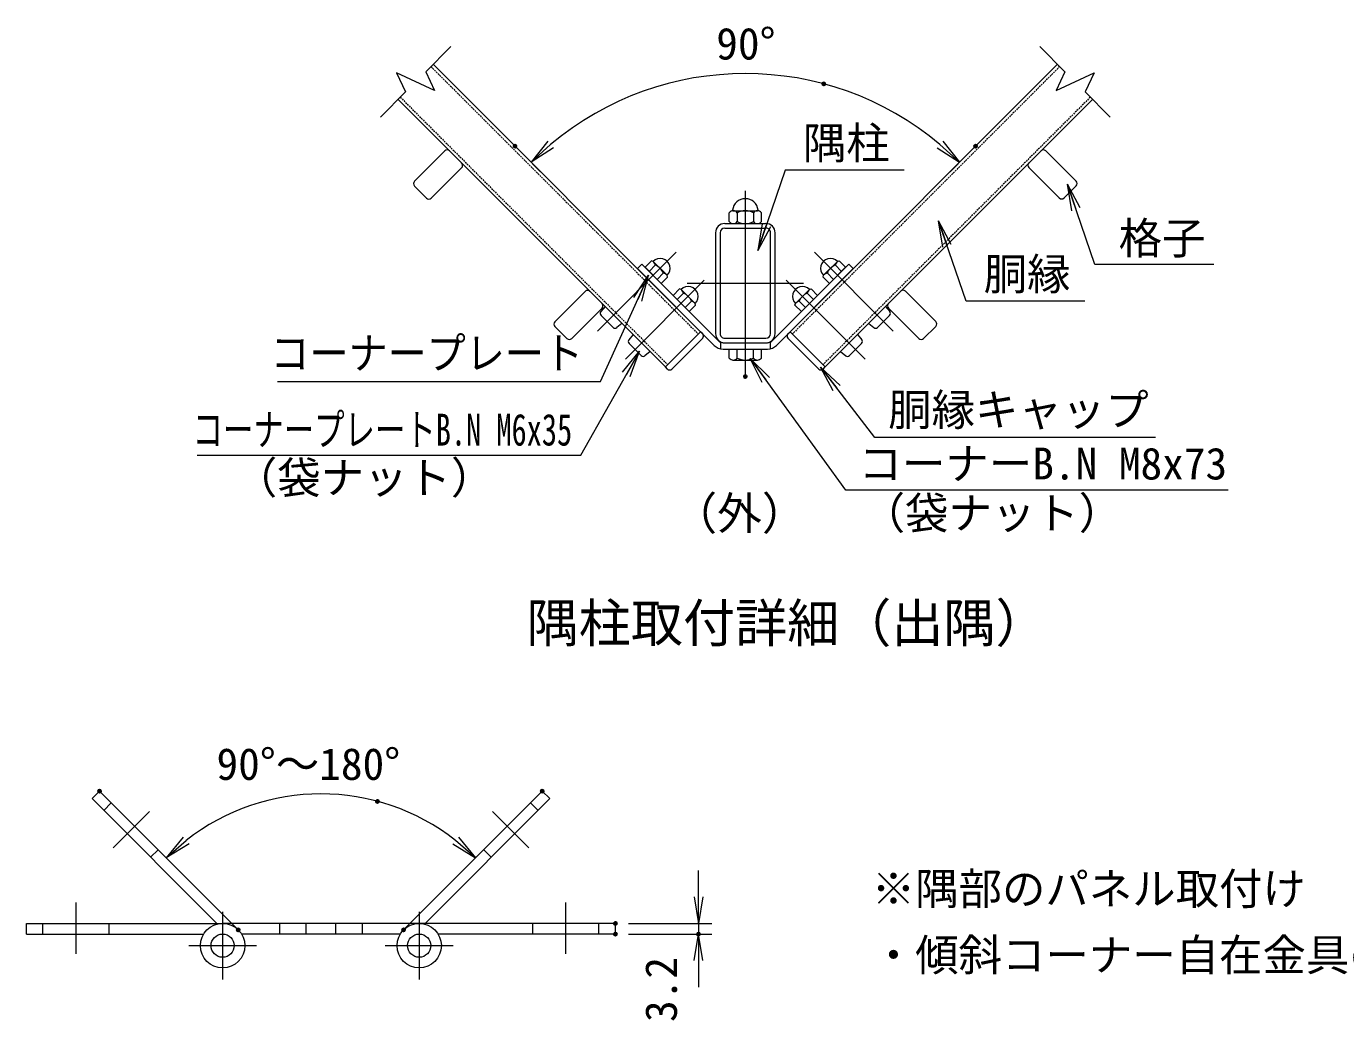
# Model space of a CAD drawing. Units: millimetres, scale not verified. Extents: x -4200 to 4200, y -2970 to 2970.
# Drawn here: x 623 to 2616, y -1690 to -188 of the extents above; entities that cross this region are included whole.
import ezdxf
from ezdxf.enums import TextEntityAlignment as Align

# ---------------------------------------------------------------- set-up
doc = ezdxf.new("R2010")
doc.units = ezdxf.units.MM
doc.header["$LTSCALE"] = 10
doc.header["$PDMODE"] = 32
doc.header["$PDSIZE"] = 5
doc.linetypes.add('USER1', pattern=[50.8, 31.75, -6.35, 6.35, -6.35])
doc.linetypes.add('USER2', pattern=[0.375, 0.25, -0.125])
for name, color, linetype, lineweight in [('0-0_D-STR1', 1, 'Continuous', 18), ('0-1_D-BMK', 2, 'USER1', 13), ('0-5_D-STR3', 3, 'Continuous', 13), ('0-6_D-STR-DIM', 7, 'Continuous', 13), ('0-7_0', 7, 'Continuous', 18), ('0-9_D-TTL-TXT', 7, 'Continuous', 18), ('0-A_D-STR-TXT', 7, 'Continuous', 13)]:
    doc.layers.add(name, color=color, linetype=linetype, lineweight=lineweight)
doc.layers.add('0-8_Defpoints', color=253, linetype='Continuous')
doc.styles.add('ＭＳ ゴシック', font='')
doc.styles.get('ＭＳ ゴシック').set_extended_font_data('MS Gothic')

# ---------------------------------------------------------------- blocks, each defined once
blk = doc.blocks.new('_Open')
at = {"layer": '0-7_0'}
blk.add_line((-10, 1.667), (0, 0), dxfattribs=at)
blk.add_lwpolyline([(-10, -1.667), (0, 0), (-10, 0)], dxfattribs=at)

msp = doc.modelspace()

# ---------------------------------------------------------------- linework, layer by layer
at = {"layer": '0-0_D-STR1', "linetype": 'USER2'}
for p, q in [((1233.75, -248.75), (1637.86, -652.86)), ((2184.01, -248.75), (1779.9, -652.86)), ((1187.51, -294.99), (1591.62, -699.11)), ((2230.25, -294.99), (1826.14, -699.11))]:
    msp.add_line(p, q, dxfattribs=at)
at = {"layer": '0-0_D-STR1'}
for p, q in [((1237.15, -245.35), (1641.26, -649.47)), ((2180.61, -245.35), (1776.5, -649.47)), ((1184.11, -298.39), (1588.22, -702.5)), ((2233.65, -298.39), (1829.54, -702.5)), ((1254.75, -376.24), (1208.93, -422.06)), ((2162.82, -376.05), (2208.64, -421.87)), ((1280.21, -401.7), (1234.39, -447.52)), ((2137.36, -401.51), (2183.18, -447.33)), ((1208.93, -429.27), (1227.17, -447.52)), ((2208.64, -429.08), (2190.39, -447.33)), ((1677.68, -486.01), (1740.08, -486.01)), ((1677.68, -492.91), (1740.08, -492.91)), ((1663.88, -499.81), (1663.88, -652.21)), ((1670.78, -499.81), (1670.78, -652.21)), ((1746.98, -652.21), (1746.98, -499.81)), ((1753.88, -652.21), (1753.88, -499.81)), ((1466.88, -588.37), (1421.06, -634.19)), ((1950.69, -588.18), (1996.51, -634)), ((1492.34, -613.83), (1446.52, -659.65)), ((1925.23, -613.64), (1971.05, -659.46)), ((1421.06, -641.41), (1439.31, -659.65)), ((1996.51, -641.22), (1978.26, -659.46)), ((1677.68, -659.11), (1740.08, -659.11)), ((1677.68, -666.01), (1740.08, -666.01))]:
    msp.add_line(p, q, dxfattribs=at)
for centre, radius, start, end in [((1258.36, -379.85), 5.1, 45, 135), ((2159.21, -379.66), 5.1, 45, 135), ((1276.6, -398.09), 5.1, 314.99941, 45), ((2140.97, -397.9), 5.1, 135, 225.00059), ((1212.54, -425.67), 5.1, 134.99942, 225), ((2205.03, -425.48), 5.1, 315, 45.00058), ((1230.78, -443.91), 5.1, 225, 314.99941), ((2186.79, -443.72), 5.1, 225.00059, 315), ((1677.68, -499.81), 13.8, 90.00002, 179.99999), ((1677.68, -499.81), 6.9, 90.00002, 179.99999), ((1740.08, -499.81), 13.8, 0, 90.00002), ((1740.08, -499.81), 6.9, 0, 90.00002), ((1470.49, -591.98), 5.1, 45, 135), ((1947.08, -591.79), 5.1, 45, 135), ((1488.73, -610.22), 5.1, 314.99941, 45), ((1928.84, -610.03), 5.1, 135, 225.00059), ((1424.67, -637.8), 5.1, 134.99942, 225), ((1992.9, -637.61), 5.1, 315, 45.00058), ((1677.68, -652.21), 13.8, 179.99999, 270.00002), ((1677.68, -652.21), 6.9, 179.99999, 270.00002), ((1740.08, -652.21), 6.9, 270.00002, 0), ((1740.08, -652.21), 13.8, 270.00002, 0), ((1442.91, -656.04), 5.1, 225, 314.99941), ((1974.66, -655.85), 5.1, 225.00059, 315)]:
    msp.add_arc(centre, radius, start, end, dxfattribs=at)
at = {"layer": '0-1_D-BMK'}
for p, q in [((1708.88, -436.61), (1708.88, -715.41)), ((1604.51, -529.23), (1485.38, -648.36)), ((1813.25, -529.23), (1932.37, -648.36)), ((1646.94, -571.66), (1527.81, -690.79)), ((1621.2, -576.01), (1796.56, -576.01)), ((1770.82, -571.66), (1889.95, -690.79)), ((753.6, -1428.79), (808.46, -1373.92)), ((1381.6, -1428.79), (1326.74, -1373.92)), ((697.6, -1589.09), (697.6, -1511.5)), ((1437.6, -1589.09), (1437.6, -1511.5)), ((919.1, -1525.25), (919.1, -1627.82)), ((1216.1, -1525.25), (1216.1, -1627.82)), ((867.82, -1576.53), (970.38, -1576.53)), ((1164.82, -1576.53), (1267.38, -1576.53))]:
    msp.add_line(p, q, dxfattribs=at)
at = {"layer": '0-5_D-STR3'}
for p, q in [((1684.58, -483.01), (1684.58, -469.51)), ((1690.18, -466.51), (1727.21, -466.51)), ((1690.18, -466.51), (1727.21, -466.51)), ((1696.73, -469.51), (1696.73, -483.01)), ((1721.03, -469.51), (1721.03, -483.01)), ((1733.18, -483.01), (1733.18, -469.51)), ((1690.18, -486.01), (1727.21, -486.01)), ((1690.18, -486.01), (1727.21, -486.01)), ((1552.59, -547.22), (1545.8, -554.01)), ((1661.81, -670.02), (1545.8, -554.01)), ((1668.57, -663.2), (1552.59, -547.22)), ((1567.01, -542.34), (1557.36, -551.99)), ((1581.75, -576.39), (1557.36, -551.99)), ((1573.18, -548.52), (1563.53, -558.17)), ((1569.62, -543.04), (1567.01, -542.34)), ((1590.7, -564.12), (1569.62, -543.04)), ((1749.19, -663.2), (1865.17, -547.22)), ((1755.95, -670.02), (1871.96, -554.01)), ((1827.05, -564.12), (1848.14, -543.04)), ((1836.01, -576.39), (1860.4, -551.99)), ((1844.58, -548.52), (1854.23, -558.17)), ((1848.14, -543.04), (1850.75, -542.34)), ((1850.75, -542.34), (1860.4, -551.99)), ((1865.17, -547.22), (1871.96, -554.01)), ((1585.23, -560.56), (1575.58, -570.21)), ((1591.4, -566.74), (1581.75, -576.39)), ((1591.4, -566.74), (1590.7, -564.12)), ((1826.35, -566.74), (1827.05, -564.12)), ((1826.35, -566.74), (1836.01, -576.39)), ((1832.53, -560.56), (1842.18, -570.21)), ((1609.44, -584.77), (1599.78, -594.42)), ((1624.18, -618.81), (1599.78, -594.42)), ((1615.61, -590.94), (1605.96, -600.59)), ((1612.05, -585.47), (1609.44, -584.77)), ((1633.13, -606.55), (1612.05, -585.47)), ((1784.63, -606.55), (1805.71, -585.47)), ((1793.58, -618.81), (1817.97, -594.42)), ((1802.15, -590.94), (1811.8, -600.59)), ((1805.71, -585.47), (1808.32, -584.77)), ((1808.32, -584.77), (1817.97, -594.42)), ((1497.01, -611.28), (1490.58, -618.95)), ((1627.66, -602.99), (1618.01, -612.64)), ((1633.83, -609.16), (1624.18, -618.81)), ((1633.83, -609.16), (1633.13, -606.55)), ((1783.93, -609.16), (1784.63, -606.55)), ((1783.93, -609.16), (1793.58, -618.81)), ((1790.1, -602.99), (1799.75, -612.64)), ((1920.75, -611.28), (1927.18, -618.95)), ((1490.82, -624.62), (1509.13, -642.92)), ((1522.46, -636.74), (1514.8, -643.17)), ((1895.3, -636.74), (1902.96, -643.17)), ((1926.93, -624.62), (1908.63, -642.92)), ((1539.43, -653.71), (1533, -661.37)), ((1641.26, -649.47), (1588.22, -702.5)), ((1644.44, -652.65), (1641.26, -649.47)), ((1773.32, -652.65), (1776.5, -649.47)), ((1776.5, -649.47), (1829.54, -702.5)), ((1878.33, -653.71), (1884.76, -661.37)), ((1533.25, -667.04), (1551.56, -685.35)), ((1644.44, -659.01), (1597.77, -705.68)), ((1671.38, -665.15), (1671.38, -675.2)), ((1675.36, -666.01), (1742.4, -666.01)), ((1675.36, -675.61), (1742.4, -675.61)), ((1684.58, -675.61), (1733.18, -675.61)), ((1684.58, -689.11), (1684.58, -675.61)), ((1696.73, -689.11), (1696.73, -675.61)), ((1721.03, -689.11), (1721.03, -675.61)), ((1733.18, -689.11), (1733.18, -675.61)), ((1746.38, -665.15), (1746.38, -675.2)), ((1773.32, -659.01), (1819.99, -705.68)), ((1884.51, -667.04), (1866.2, -685.35)), ((1564.89, -679.16), (1557.23, -685.6)), ((1690.18, -692.11), (1727.21, -692.11)), ((1852.87, -679.16), (1860.53, -685.6)), ((1591.41, -705.68), (1588.22, -702.5)), ((1826.35, -705.68), (1829.54, -702.5)), ((721.82, -1354.5), (733.13, -1343.19)), ((721.82, -1354.5), (911.28, -1543.96)), ((733.13, -1343.19), (942.79, -1552.85)), ((1402.07, -1343.19), (1192.41, -1552.85)), ((1413.38, -1354.5), (1223.93, -1543.96)), ((1413.38, -1354.5), (1402.07, -1343.19)), ((739.5, -1372.18), (750.81, -1360.87)), ((1395.71, -1372.18), (1384.39, -1360.87)), ((810.21, -1442.89), (821.52, -1431.58)), ((1325, -1442.89), (1313.68, -1431.58)), ((622.6, -1559.03), (622.6, -1543.03)), ((622.6, -1543.03), (919.1, -1543.03)), ((647.6, -1559.03), (647.6, -1543.03)), ((747.6, -1559.03), (747.6, -1543.03)), ((1216.1, -1543.03), (919.1, -1543.03)), ((1005.1, -1543.03), (1005.1, -1559.03)), ((1045.1, -1559.03), (1045.1, -1543.03)), ((1090.1, -1559.03), (1090.1, -1543.03)), ((1130.1, -1543.03), (1130.1, -1559.03)), ((1512.6, -1543.03), (1216.1, -1543.03)), ((1387.6, -1559.03), (1387.6, -1543.03)), ((1487.6, -1559.03), (1487.6, -1543.03)), ((1512.6, -1559.03), (1512.6, -1543.03)), ((622.6, -1559.03), (890.54, -1559.03)), ((1187.54, -1559.03), (947.67, -1559.03)), ((1512.6, -1559.03), (1244.67, -1559.03))]:
    msp.add_line(p, q, dxfattribs=at)
for centre, radius in [((919.1, -1576.53), 33.5), ((1216.1, -1576.53), 33.5), ((919.1, -1576.53), 17.5), ((1216.1, -1576.53), 17.5)]:
    msp.add_circle(centre, radius, dxfattribs=at)
for centre, radius, start, end in [((1708.88, -468.01), 19.5, 7.16806, 172.83194), ((1690.65, -474.13), 7.63, 37.21089, 142.78911), ((1688.04, -465.39), 1.5, 279.83916, 352.83194), ((1708.88, -492.62), 26.1, 62.26063, 117.73937), ((1727.1, -474.16), 7.65, 37.42505, 142.57495), ((1729.72, -465.39), 1.5, 187.16806, 253.42019), ((1690.65, -478.4), 7.63, 217.21089, 322.78911), ((1708.88, -459.91), 26.1, 242.26063, 297.73937), ((1727.1, -478.36), 7.65, 217.42505, 322.57495), ((1580.23, -553.52), 14.91, 314.64798, 135.35202), ((1553.79, -557.24), 21.27, 24.22053, 41.8842), ((1560.71, -573.04), 27.51, 26.96185, 63.03815), ((1837.53, -553.52), 14.91, 44.64798, 225.35202), ((1857.05, -573.04), 27.51, 116.96185, 153.03815), ((1863.97, -557.24), 21.27, 138.1158, 155.77947), ((1576.5, -579.96), 21.27, 48.1158, 65.77947), ((1841.25, -579.96), 21.27, 114.22053, 131.8842), ((1622.65, -595.94), 14.91, 314.64798, 135.35202), ((1596.21, -599.67), 21.27, 24.22053, 41.8842), ((1603.14, -615.46), 27.51, 26.96185, 63.03815), ((1795.1, -595.94), 14.91, 44.64798, 225.35202), ((1814.62, -615.46), 27.51, 116.96185, 153.03815), ((1821.55, -599.67), 21.27, 138.1158, 155.77947), ((1618.93, -622.39), 21.27, 48.1158, 65.77947), ((1798.83, -622.39), 21.27, 114.22053, 131.8842), ((1493.79, -621.65), 4.2, 140, 225), ((1923.96, -621.65), 4.2, 315, 40), ((1512.1, -639.95), 4.2, 225, 310), ((1641.26, -655.83), 4.5, 315, 45), ((1776.5, -655.83), 4.5, 135, 225), ((1905.66, -639.95), 4.2, 230, 315), ((1536.22, -664.07), 4.2, 140, 225), ((1675.36, -656.41), 19.2, 225, 270), ((1675.36, -656.41), 9.6, 225, 270), ((1742.4, -656.41), 9.6, 270, 315), ((1742.4, -656.41), 19.2, 270, 315), ((1881.54, -664.07), 4.2, 315, 40), ((1554.53, -682.38), 4.2, 225, 310), ((1690.65, -684.5), 7.63, 217.21089, 322.78911), ((1708.88, -666.01), 26.1, 242.26063, 297.73937), ((1727.1, -684.46), 7.65, 217.42505, 322.57495), ((1863.23, -682.38), 4.2, 230, 315), ((1594.59, -702.5), 4.5, 225, 315), ((1823.17, -702.5), 4.5, 225, 315)]:
    msp.add_arc(centre, radius, start, end, dxfattribs=at)
at = {"layer": '0-6_D-STR-DIM'}
for p, q in [((1225.93, -256.57), (1263.81, -218.69)), ((2191.83, -256.57), (2153.95, -218.69)), ((1181.95, -258.5), (1195.32, -287.18)), ((1239.3, -285.24), (1181.95, -258.5)), ((1225.93, -256.57), (1239.3, -285.24)), ((2191.83, -256.57), (2178.45, -285.24)), ((2178.45, -285.24), (2235.81, -258.5)), ((2235.81, -258.5), (2222.43, -287.18)), ((1157.44, -325.06), (1195.32, -287.18)), ((2260.31, -325.06), (2222.43, -287.18)), ((1375.02, -383.23), (1399.4, -407.61)), ((2042.74, -383.23), (2018.36, -407.61)), ((1638.05, -1503.03), (1638.05, -1463.03)), ((1532.6, -1543.03), (1658.05, -1543.03)), ((1638.05, -1543.03), (1638.05, -1559.03)), ((1532.6, -1559.03), (1658.05, -1559.03)), ((1638.05, -1599.03), (1638.05, -1639.03))]:
    msp.add_line(p, q, dxfattribs=at)
for centre, radius, start, end in [((1708.88, -717.09), 457.67, 50.00922, 129.99078), ((1067.6, -1677.66), 330.31, 51.94276, 128.05724)]:
    msp.add_arc(centre, radius, start, end, dxfattribs=at)
at = {"layer": '0-8_Defpoints'}
for p in [(1827.33, -275.02), (1360.88, -369.09), (2056.88, -369.09), (1708.88, -717.09), (733.13, -1343.19), (1402.07, -1343.19), (1153.09, -1358.61), (942.79, -1552.85), (1192.41, -1552.85), (1512.6, -1543.03), (1512.6, -1559.03), (1638.05, -1559.03)]:
    msp.add_point(p, dxfattribs=at)
at = {"layer": '0-A_D-STR-TXT'}
for points in [[(1948.68, -405.23), (1769.08, -405.23), (1728.2, -524.68)], [(2416.64, -547.92), (2237.03, -547.92), (2196.16, -428.47)], [(2221.93, -603), (2042.32, -603), (2001.45, -483.55)], [(1001.85, -724.7), (1489.96, -724.7), (1561.98, -565.9)], [(880.57, -835.64), (1460.46, -835.64), (1547.97, -680.63)], [(2438.18, -888.66), (1860.85, -888.66), (1717.61, -691.4)], [(2328.52, -808.98), (1904.32, -808.98), (1823.88, -704.23)]]:
    msp.add_lwpolyline(points, dxfattribs=at)

# ---------------------------------------------------------------- block references
at = {"layer": '0-6_D-STR-DIM', "xscale": 4, "yscale": 4}
for p, rotation in [((1385.26, -393.47), 222.49539), ((2032.5, -393.47), 317.50461), ((834.04, -1444.1), 221.52862), ((1301.16, -1444.1), 318.47138), ((1638.05, -1543.03), 270), ((1638.05, -1559.03), 90)]:
    msp.add_blockref('_Open', p, dxfattribs=dict(at, rotation=rotation))
at = {"layer": '0-A_D-STR-TXT', "xscale": 4, "yscale": 4}
for p, rotation in [((2195.51, -426.58), 108.89187), ((1727.55, -526.57), 251.10813), ((2000.8, -481.66), 108.8919), ((1562.8, -564.08), 65.60657), ((1548.95, -678.89), 60.55492), ((1716.43, -689.78), 125.98605), ((1822.66, -702.65), 127.525)]:
    msp.add_blockref('_Open', p, dxfattribs=dict(at, rotation=rotation))

# ---------------------------------------------------------------- texts
at = {"layer": '0-6_D-STR-DIM', "style": 'ＭＳ ゴシック'}
for s, p in [('90°', (1664.95, -252.67)), ('90°～180°', (909.87, -1340.6))]:
    msp.add_text(s, height=48.09, dxfattribs=at).set_placement(p, align=Align.BOTTOM_LEFT)
msp.add_text('3.2', height=48.09, rotation=90, dxfattribs=at).set_placement((1619.99, -1691.81), align=Align.BOTTOM_LEFT)
at = {"layer": '0-9_D-TTL-TXT', "style": 'ＭＳ ゴシック'}
msp.add_text('隅柱取付詳細（出隅）', height=57.7, dxfattribs=at).set_placement((1378.55, -1135.35), align=Align.BOTTOM_LEFT)
at = {"layer": '0-A_D-STR-TXT', "style": 'ＭＳ ゴシック'}
for s, height, p in [('隅柱', 48.09, (1795.8, -402.85)), ('格子', 48.09, (2272.96, -546.44)), ('胴縁', 48.09, (2069.05, -600.62)), ('胴縁キャップ', 48.09, (1924.73, -805.65)), ('コーナーB.N M8x73', 48.09, (1880.04, -886.9)), ('（袋ナット）', 48.09, (936.1, -908.18)), ('（外）', 49.49, (1598.81, -963.12)), ('（袋ナット）', 48.09, (1884.68, -961.59)), ('※隅部のパネル取付け', 48.09, (1899.91, -1529.03)), ('・傾斜コーナー自在金具の場合：現場で孔加工をし設置する。', 48.09, (1899.91, -1629.03))]:
    msp.add_text(s, height=height, dxfattribs=at).set_placement(p, align=Align.BOTTOM_LEFT)
for s, width, p in [('コーナープレート', 0.9, (991.32, -720.1)), ('コーナープレートB.N M6x35', 0.7, (873.8, -835.69))]:
    msp.add_text(s, height=48.09, dxfattribs=dict(at, width=width)).set_placement(p, align=Align.BOTTOM_LEFT)

doc.saveas('drawing.dxf')
